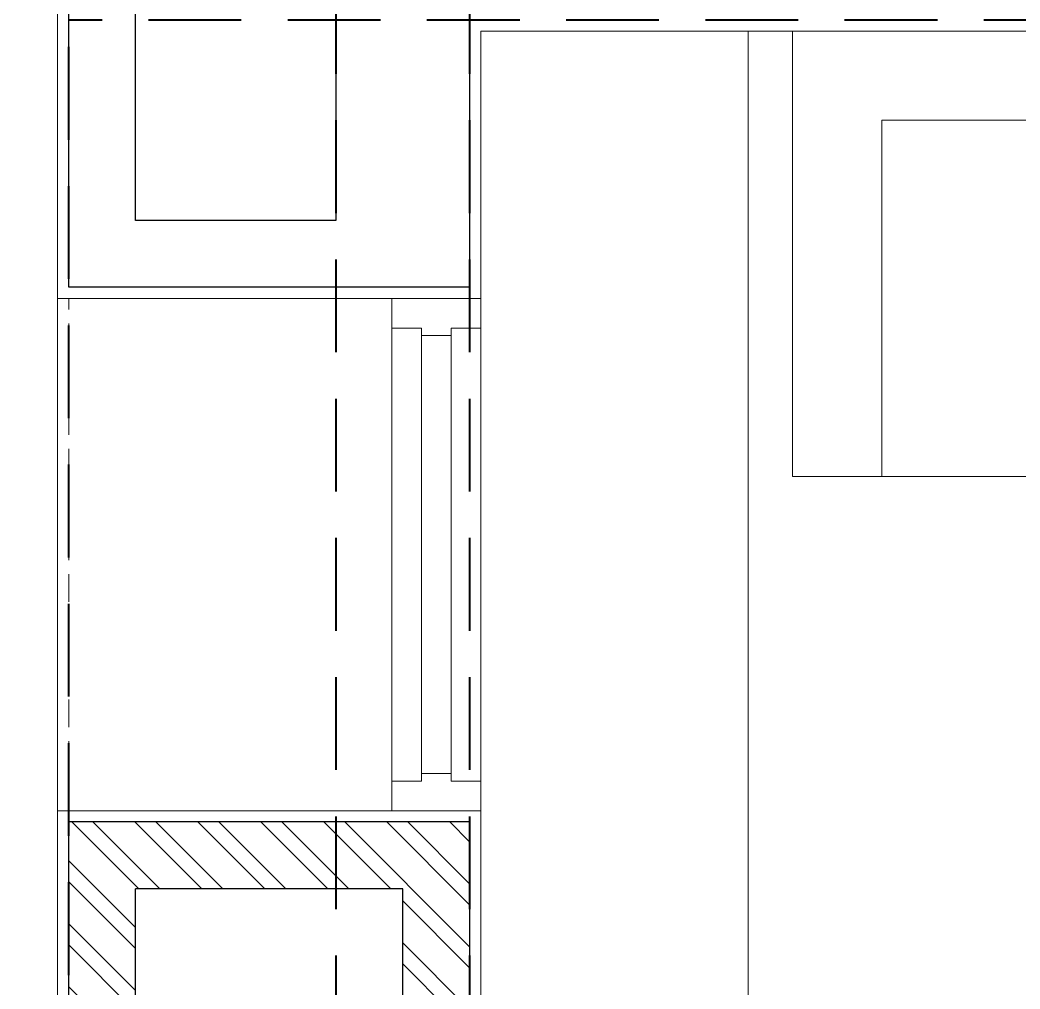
# Model space of a CAD drawing. Header units: inches. Extents: x -189347 to -188565, y -48525 to -47011.
# Drawn here: x -189252.5 to -189185.1, y -48063.1 to -47997.9 of the extents above; entities that cross this region are included whole.
import ezdxf

# ---------------------------------------------------------------- set-up
doc = ezdxf.new("R2010")
doc.units = ezdxf.units.IN
doc.header["$LTSCALE"] = 25
doc.header["$MEASUREMENT"] = 0
doc.linetypes.add('DASHED2', pattern=[0.375, 0.25, -0.125])
for name, color, linetype, lineweight in [('elevation', 6, 'Continuous', 9), ('FURNITURE', 251, 'Continuous', 0), ('hidden', 7, 'DASHED2', 5), ('PLASTER LINE', 1, 'Continuous', 5), ('PP--BEAM', 104, 'DASHED2', 40), ('PP-WALL', 7, 'Continuous', 30), ('sechatch', 8, 'Continuous', 0), ('WIN', 22, 'Continuous', 0)]:
    doc.layers.add(name, color=color, linetype=linetype, lineweight=lineweight)

msp = doc.modelspace()

# ---------------------------------------------------------------- hatches: boundary and pattern name
at = {"layer": 'sechatch', "ltscale": 30}
h = msp.add_hatch(dxfattribs=at)
h.set_pattern_fill('ANSI32', color=256, scale=8, angle=270)
h.set_pattern_definition([(315, (-189227.835, -48092.82), (2.12132, 2.12132), []), (315, (-189227.835, -48094.2344), (2.12132, 2.12132), [])])
h.paths.add_polyline_path([(-189226.6991, -48090.8675), (-189231.1991, -48090.8675), (-189231.1991, -48095.3675), (-189226.6991, -48095.3675)], flags=17)
h.paths.add_polyline_path([(-189231.1991, -48090.8675), (-189244.6991, -48090.8675), (-189244.6991, -48095.3675), (-189231.1991, -48095.3675)], flags=17)
h.paths.add_polyline_path([(-189231.1991, -48135.8675), (-189244.6991, -48135.8675), (-189244.6991, -48140.3675), (-189231.1991, -48140.3675)], flags=17)
h.paths.add_polyline_path([(-188710.6991, -48314.3675), (-188719.6991, -48314.3675), (-188719.6991, -48329.3675), (-188737.6991, -48329.3675), (-188737.6991, -48305.3675), (-188746.6991, -48305.3675), (-188746.6991, -48338.3675), (-188710.6991, -48338.3675)])
h.paths.add_polyline_path([(-188886.1991, -48305.3675), (-188895.1991, -48305.3675), (-188895.1991, -48329.3675), (-188913.1991, -48329.3675), (-188913.1991, -48314.3675), (-188922.1991, -48314.3675), (-188922.1991, -48338.3675), (-188886.1991, -48338.3675)])
h.paths.add_polyline_path([(-188710.6991, -48338.3675), (-188719.6991, -48338.3675), (-188719.6991, -48389.3675), (-188710.6991, -48389.3675)])
h.paths.add_polyline_path([(-189222.1991, -48305.3675), (-189273.1991, -48305.3675), (-189273.1991, -48338.3675), (-189222.1991, -48338.3675)])
h.paths.add_polyline_path([(-189231.1991, -48314.3675), (-189231.1991, -48329.3675), (-189264.1991, -48329.3675), (-189264.1991, -48314.3675)], flags=16)
h.paths.add_polyline_path([(-188719.6991, -48060.8675), (-188792.4728, -48060.8675), (-188792.0791, -48065.3675), (-188719.6991, -48065.3675)])
h.paths.add_polyline_path([(-188792.4728, -48060.8675), (-188913.1991, -48060.8675), (-188913.1991, -48065.3675), (-188792.0791, -48065.3675)])
h.paths.add_polyline_path([(-188913.1991, -48069.8675), (-188922.1991, -48069.8675), (-188922.1991, -48101.3675), (-188913.1991, -48101.3675)])
h.paths.add_polyline_path([(-188710.6991, -48084.8675), (-188719.6991, -48084.8675), (-188719.6991, -48290.3675), (-188710.6991, -48290.3675), (-188710.6991, -48219.3675), (-188710.9067, -48219.3675), (-188710.9067, -48128.3675)])
h.paths.add_polyline_path([(-188913.1991, -48201.8675), (-188922.1991, -48201.8675), (-188922.1991, -48233.3675), (-188938.6991, -48233.3675), (-188938.6991, -48242.3675), (-188922.1991, -48242.3675), (-188922.1991, -48290.3675), (-188913.1991, -48290.3675)])
h.paths.add_polyline_path([(-188994.1991, -48051.8675), (-189003.1991, -48051.8675), (-189003.1991, -48060.8675), (-189045.1991, -48060.8675), (-189045.1991, -48069.8675), (-188994.1991, -48069.8675)])
h.paths.add_polyline_path([(-189049.6991, -48078.8675), (-189054.1991, -48078.8675), (-189054.1991, -48224.3675), (-189049.6991, -48224.3675)])
h.paths.add_polyline_path([(-189226.6991, -48051.8675), (-189249.1991, -48051.8675), (-189249.1991, -48242.3675), (-189231.1991, -48242.3675), (-189231.1991, -48224.3675), (-189244.6991, -48224.3675), (-189244.6991, -48179.3675), (-189222.1991, -48179.3675), (-189222.1991, -48159.8675), (-189226.6991, -48159.8675), (-189226.6991, -48174.8675), (-189244.6991, -48174.8675), (-189244.6991, -48056.3675), (-189226.6991, -48056.3675)])
h.paths.add_polyline_path([(-189198.1991, -48233.3675), (-189222.1991, -48233.3675), (-189222.1991, -48242.3675), (-189198.1991, -48242.3675)])
h.paths.add_polyline_path([(-189054.1991, -48233.3675), (-189078.1991, -48233.3675), (-189078.1991, -48242.3675), (-189054.1991, -48242.3675)])
h.paths.add_polyline_path([(-189022.6991, -48233.3675), (-189045.1991, -48233.3675), (-189045.1991, -48242.3675), (-189022.6991, -48242.3675)])
h.paths.add_polyline_path([(-189226.6991, -48095.3675), (-189222.1991, -48095.3675), (-189222.1991, -48051.8675), (-189226.6991, -48051.8675)])

# ---------------------------------------------------------------- linework, layer by layer
at = {"layer": 'elevation'}
msp.add_line((-189249.9491, -48051.1175), (-189249.9491, -48016.6175), dxfattribs=at)
at = {"layer": 'FURNITURE'}
for p, q in [((-189203.4491, -48076.8675), (-189203.4491, -47998.6175)), ((-189200.4491, -47998.6175), (-189200.4491, -48028.6175)), ((-189200.4491, -47998.6175), (-189116.4491, -47998.6175)), ((-189194.4491, -48004.6175), (-189194.4491, -48028.6175)), ((-189194.4491, -48004.6175), (-189122.4491, -48004.6175)), ((-189200.4491, -48028.6175), (-189116.4491, -48028.6175))]:
    msp.add_line(p, q, dxfattribs=at)
at = {"layer": 'hidden', "ltscale": 0.3}
msp.add_line((-189249.1991, -48051.1175), (-189249.1991, -48016.6175), dxfattribs=at)
at = {"layer": 'PLASTER LINE', "ltscale": 30}
for p, q in [((-189249.9491, -47973.1175), (-189249.9491, -48016.6175)), ((-189221.4491, -48016.6175), (-189221.4491, -47998.6175)), ((-189221.4491, -47998.6175), (-189095.4491, -47998.6175)), ((-189249.9491, -48016.6175), (-189221.4491, -48016.6175)), ((-189249.9491, -48051.1175), (-189249.9491, -48243.1175)), ((-189221.4491, -48051.1175), (-189249.9491, -48051.1175)), ((-189221.4491, -48051.1175), (-189226.6991, -48051.1175)), ((-189221.4491, -48096.1175), (-189221.4491, -48051.1175))]:
    msp.add_line(p, q, dxfattribs=at)
at = {"layer": 'PP--BEAM'}
for p, q in [((-189231.1991, -47348.3675), (-189231.1991, -48338.3675)), ((-189222.1991, -47348.3675), (-189222.1991, -48326.3675)), ((-189249.1991, -48305.9302), (-189249.1991, -47625.8675)), ((-189003.1991, -47997.8675), (-189249.1991, -47997.8675))]:
    msp.add_line(p, q, dxfattribs=at)
at = {"layer": 'PP-WALL'}
for p, q in [((-189249.1991, -48015.8675), (-189249.1991, -47973.8675)), ((-189244.6991, -48011.3675), (-189244.6991, -47978.3675))]:
    msp.add_line(p, q, dxfattribs=at)
at = {"layer": 'PP-WALL', "ltscale": 10}
for p, q in [((-189231.1991, -47997.8675), (-189231.1991, -48011.3675)), ((-189222.1991, -47997.8675), (-189222.1991, -48015.8675)), ((-189231.1991, -48011.3675), (-189244.6991, -48011.3675)), ((-189222.1991, -48015.8675), (-189249.1991, -48015.8675)), ((-189249.1991, -48242.3675), (-189249.1991, -48051.8675)), ((-189222.1991, -48051.8675), (-189249.1991, -48051.8675)), ((-189222.1991, -48051.8675), (-189222.1991, -48095.3675)), ((-189244.6991, -48090.8675), (-189244.6991, -48056.3675)), ((-189226.6991, -48056.3675), (-189244.6991, -48056.3675)), ((-189226.6991, -48090.8675), (-189226.6991, -48056.3675))]:
    msp.add_line(p, q, dxfattribs=at)
at = {"layer": 'WIN'}
for p, q in [((-189227.4491, -48018.6175), (-189227.4491, -48049.1175)), ((-189221.4491, -48018.6175), (-189221.4491, -48049.1175)), ((-189225.4491, -48019.1175), (-189225.4491, -48048.6175)), ((-189223.4491, -48019.1175), (-189223.4491, -48048.6175))]:
    msp.add_line(p, q, dxfattribs=at)
for points in [[(-189227.4491, -48016.6175), (-189221.4491, -48016.6175), (-189221.4491, -48018.6175), (-189223.4491, -48018.6175), (-189223.4491, -48019.1175), (-189225.4491, -48019.1175), (-189225.4491, -48018.6175), (-189227.4491, -48018.6175)], [(-189227.4491, -48051.1175), (-189221.4491, -48051.1175), (-189221.4491, -48049.1175), (-189223.4491, -48049.1175), (-189223.4491, -48048.6175), (-189225.4491, -48048.6175), (-189225.4491, -48049.1175), (-189227.4491, -48049.1175)]]:
    msp.add_lwpolyline(points, close=True, dxfattribs=at)

doc.saveas('drawing.dxf')
